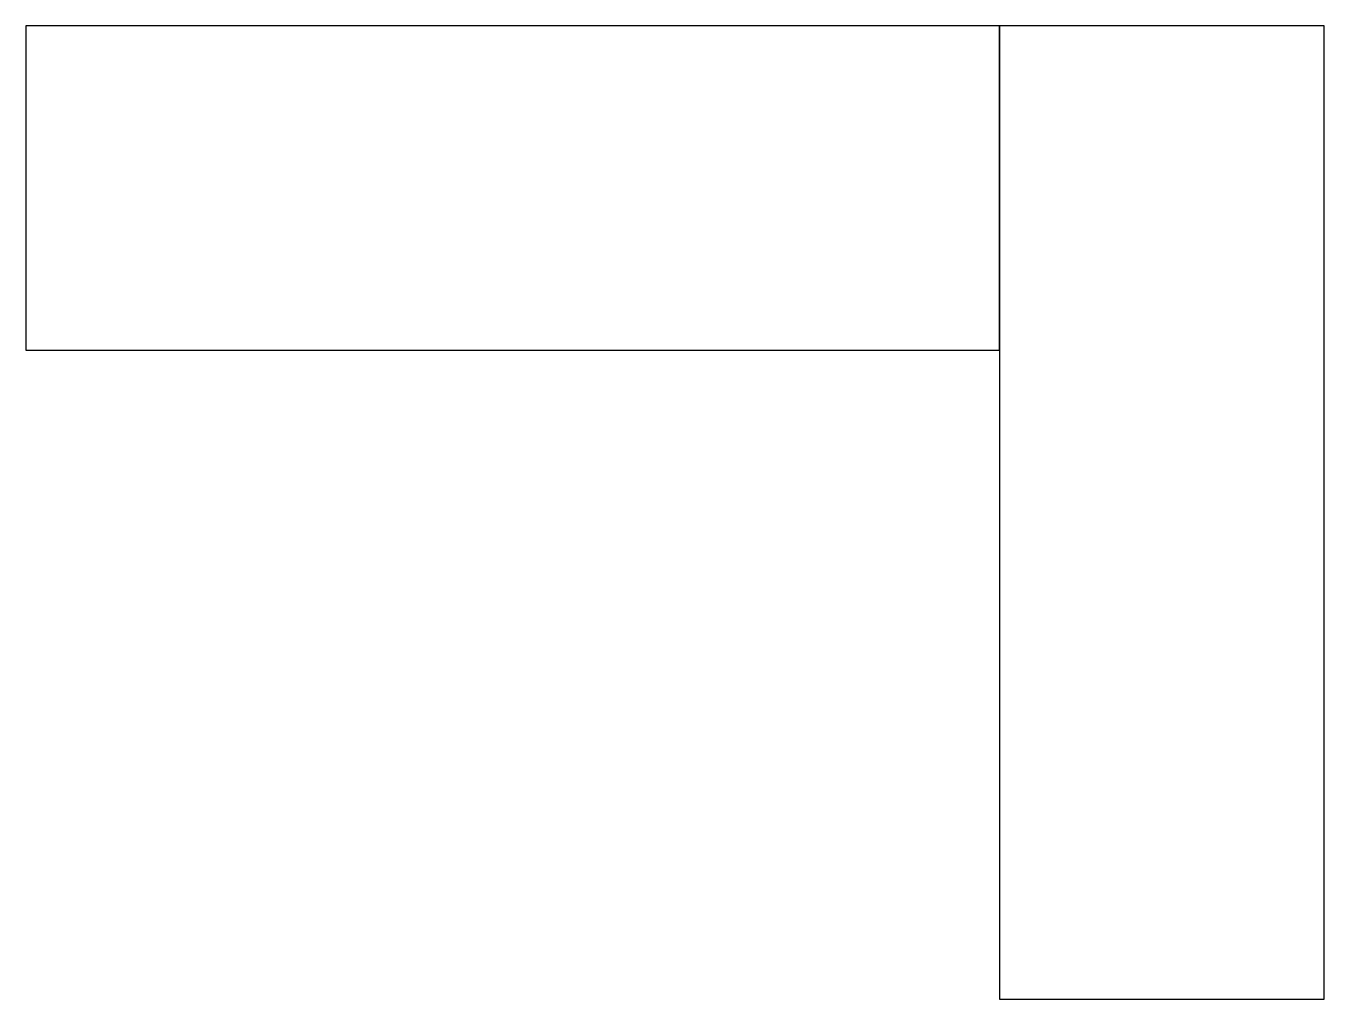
# Model space of a CAD drawing. Header units: metres. Extents: x 0.1 to 0.9, y -0.8 to -0.2.
import ezdxf

# ---------------------------------------------------------------- set-up
doc = ezdxf.new("R2010")
doc.units = ezdxf.units.M
doc.layers.get('0').update_dxf_attribs({"linetype": 'CONTINUOUS'})

msp = doc.modelspace()

# ---------------------------------------------------------------- linework, layer by layer
for points in [[(0.7, -0.2), (0.1, -0.2), (0.1, -0.4), (0.7, -0.4)], [(0.9, -0.2), (0.7, -0.2), (0.7, -0.8), (0.9, -0.8)]]:
    msp.add_lwpolyline(points, close=True)

doc.saveas('drawing.dxf')
